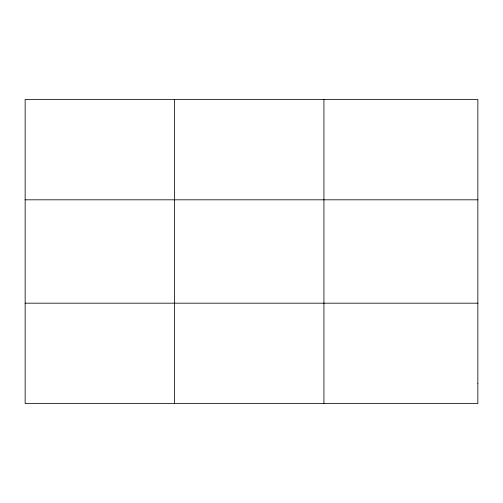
<?xml version="1.0" encoding="UTF-8"?>
<svg xmlns="http://www.w3.org/2000/svg" width="503" height="503" viewBox="0 0 503 503"><rect width="100%" height="100%" fill="white"/><g stroke="black" fill="none" stroke-linecap="round" stroke-linejoin="round"><path stroke-width="0.75" d="M174.541 403.519L174.541 99.481M323.932 403.519L323.932 99.481M25.15 199.817L477.85 199.817M25.15 303.183L477.85 303.183M477.85 383.449L477.85 403.519L25.15 403.519L25.15 99.481L477.85 99.481L477.85 383.449"/></g></svg>
